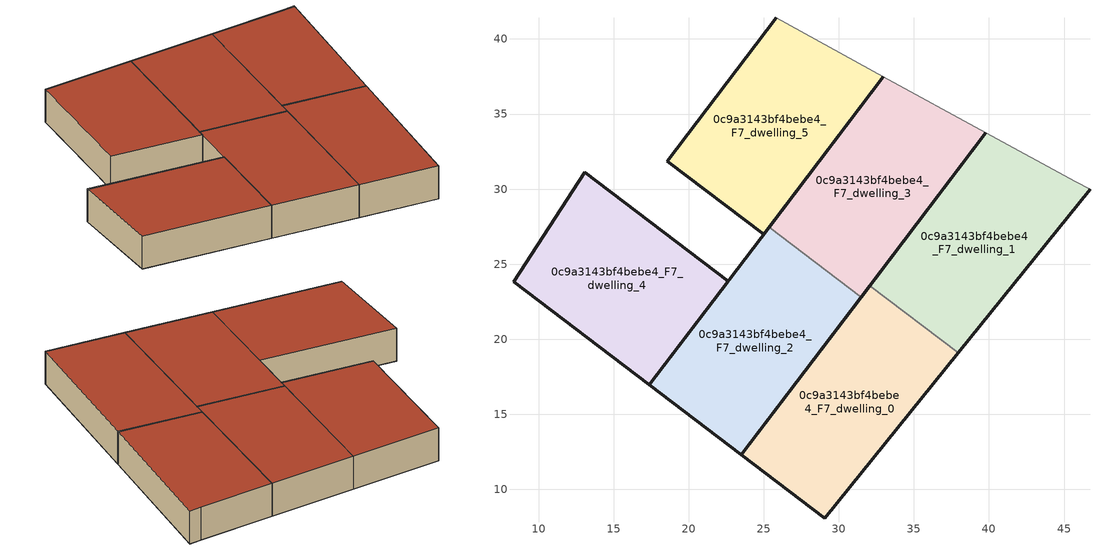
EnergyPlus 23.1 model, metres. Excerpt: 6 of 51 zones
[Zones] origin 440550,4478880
0c9a3143bf4bebe4_F7_dwelling_0
 floor to 0c9a3143bf4bebe4_F6_dwelling_0 (EU_floor_Construction): 29.07,8.09 37.95,19.09 32.06,23.56 23.52,12.3 z21
 wall outside (EU_wall_Construction): 37.95,19.09 29.07,8.09 23.52,12.3 32.06,23.56 z21:24
 wall to 0c9a3143bf4bebe4_F7_dwelling_1 (EU_wall_Construction): 32.06,23.56 37.95,19.09 z21:24
 roof outside (EU_roof_Construction): 37.95,19.09 29.07,8.09 23.52,12.3 32.06,23.56 z24
0c9a3143bf4bebe4_F7_dwelling_1
 floor to 0c9a3143bf4bebe4_F6_dwelling_1 (EU_floor_Construction): 37.95,19.09 46.73,29.98 45.78,30.48 39.8,33.75 32.06,23.56 z21
 wall outside (EU_wall_Construction): 46.73,29.98 37.95,19.09 / 32.06,23.56 39.8,33.75 z21:24
 wall adiabatic (EU_wall_Construction): 39.8,33.75 45.78,30.48 46.73,29.98 z21:24
 roof outside (EU_roof_Construction): 45.78,30.48 46.73,29.98 37.95,19.09 32.06,23.56 39.8,33.75 z24
0c9a3143bf4bebe4_F7_dwelling_2
 floor to 0c9a3143bf4bebe4_F6_dwelling_2 (EU_floor_Construction): 23.52,12.3 31.48,22.8 25.35,27.46 17.38,16.96 z21
 wall outside (EU_wall_Construction): 31.48,22.8 23.52,12.3 17.38,16.96 25.35,27.46 z21:24
 wall to 0c9a3143bf4bebe4_F7_dwelling_3 (EU_wall_Construction): 25.35,27.46 31.48,22.8 z21:24
 roof outside (EU_roof_Construction): 31.48,22.8 23.52,12.3 17.38,16.96 25.35,27.46 z24
0c9a3143bf4bebe4_F7_dwelling_3
 floor to 0c9a3143bf4bebe4_F6_dwelling_3 (EU_floor_Construction): 31.48,22.8 39.8,33.75 32.97,37.5 25.35,27.46 z21
 wall outside (EU_wall_Construction): 25.35,27.46 32.97,37.5 / 39.8,33.75 31.48,22.8 z21:24
 wall adiabatic (EU_wall_Construction): 32.97,37.5 39.8,33.75 z21:24
 roof outside (EU_roof_Construction): 39.8,33.75 31.48,22.8 25.35,27.46 32.97,37.5 z24
0c9a3143bf4bebe4_F7_dwelling_4
 floor to 0c9a3143bf4bebe4_F6_dwelling_4 (EU_floor_Construction): 17.38,16.96 22.64,23.88 13.08,31.13 8.34,23.83 z21
 wall outside (EU_wall_Construction): 8.34,23.83 13.08,31.13 22.64,23.88 17.38,16.96 8.34,23.83 z21:24
 roof outside (EU_roof_Construction): 22.64,23.88 17.38,16.96 8.34,23.83 13.08,31.13 z24
0c9a3143bf4bebe4_F7_dwelling_5
 floor to 0c9a3143bf4bebe4_F6_dwelling_5 (EU_floor_Construction): 25,26.99 32.97,37.5 25.83,41.41 18.58,31.86 z21
 wall outside (EU_wall_Construction): 32.97,37.5 25,26.99 18.58,31.86 25.83,41.41 z21:24
 wall adiabatic (EU_wall_Construction): 25.83,41.41 32.97,37.5 z21:24
 roof outside (EU_roof_Construction): 32.97,37.5 25,26.99 18.58,31.86 25.83,41.41 z24
[Building]
EU S2 Campaign: North Axis=0; Terrain=City; Solar Distribution=FullExterior
[Site:Location]
Madrid: Latitude=40.5; Longitude=-3.5; Time Zone=1; Elevation=609
[SizingPeriod:WeatherFileDays]
AnnualSizingPeriod: Begin Month=1; Begin Day of Month=1; End Month=12; End Day of Month=31; Day of Week for Start Day=Monday; Use Weather File Daylight Saving Period=No; Use Weather File Rain and Snow Indicators=No
[MATERIAL]
EU_InternalMass_Material: Roughness=MediumRough; Thickness=0.1; Conductivity=1; Density=1800; Specific Heat=900; Thermal Absorptance=0.9; Solar Absorptance=0.7; Visible Absorptance=0.7
[MATERIAL:NOMASS] Roughness=MediumRough; Thermal Absorptance=0.9; Solar Absorptance=0.7; Visible Absorptance=0.7
Name | Thermal Resistance
EU_wall_NoMass | 0.609216
EU_roof_NoMass | 0.513268
EU_floor_NoMass | 0.568163
[CONSTRUCTION]
EU_wall_Construction: EU_wall_NoMass
EU_roof_Construction: EU_roof_NoMass
EU_floor_Construction: EU_floor_NoMass
EU_InternalMass_Construction: EU_InternalMass_Material
[ZONE] Type=1; Multiplier=1; Ceiling Height=autocalculate; Floor Area=autocalculate; Part of Total Floor Area=Yes
Name | Volume
0c9a3143bf4bebe4_F7_dwelling_0 | 304.47
0c9a3143bf4bebe4_F7_dwelling_1; 0c9a3143bf4bebe4_F7_dwelling_3 | 304.455
0c9a3143bf4bebe4_F7_dwelling_2 | 304.443
0c9a3143bf4bebe4_F7_dwelling_4 | 304.466
0c9a3143bf4bebe4_F7_dwelling_5 | 304.456
[INTERNALMASS] Construction=EU_InternalMass_Construction
Name | Zone or ZoneList | Surface Area
0c9a3143bf4bebe4_F7_dwelling_0_EU_InternalMass | 0c9a3143bf4bebe4_F7_dwelling_0 | 118.401
0c9a3143bf4bebe4_F7_dwelling_1_EU_InternalMass | 0c9a3143bf4bebe4_F7_dwelling_1 | 118.402
0c9a3143bf4bebe4_F7_dwelling_2_EU_InternalMass | 0c9a3143bf4bebe4_F7_dwelling_2 | 118.404
0c9a3143bf4bebe4_F7_dwelling_3_EU_InternalMass | 0c9a3143bf4bebe4_F7_dwelling_3 | 118.402
0c9a3143bf4bebe4_F7_dwelling_4_EU_InternalMass | 0c9a3143bf4bebe4_F7_dwelling_4 | 118.405
0c9a3143bf4bebe4_F7_dwelling_5_EU_InternalMass | 0c9a3143bf4bebe4_F7_dwelling_5 | 118.404
[OTHEREQUIPMENT] Fuel Type=Electricity; Design Level Calculation Method=Watts/Area; Power per Zone Floor Area=1; Fraction Latent=0; Fraction Radiant=0; Fraction Lost=0; Carbon Dioxide Generation Rate=0; EndUse Subcategory=EU_Step8_InternalGains
Name | Zone or ZoneList or Space or SpaceList | Schedule
EU_Step8_InternalGain_0c9a3143bf4bebe4_F7_dwelling_0_f000 | 0c9a3143bf4bebe4_F7_dwelling_0 | EU_Step8_GainSchedule_0c9a3143bf4bebe4_F7_dwelling_0_f000
EU_Step8_InternalGain_0c9a3143bf4bebe4_F7_dwelling_1_f000 | 0c9a3143bf4bebe4_F7_dwelling_1 | EU_Step8_GainSchedule_0c9a3143bf4bebe4_F7_dwelling_1_f000
EU_Step8_InternalGain_0c9a3143bf4bebe4_F7_dwelling_2_f000 | 0c9a3143bf4bebe4_F7_dwelling_2 | EU_Step8_GainSchedule_0c9a3143bf4bebe4_F7_dwelling_2_f000
EU_Step8_InternalGain_0c9a3143bf4bebe4_F7_dwelling_3_f000 | 0c9a3143bf4bebe4_F7_dwelling_3 | EU_Step8_GainSchedule_0c9a3143bf4bebe4_F7_dwelling_3_f000
EU_Step8_InternalGain_0c9a3143bf4bebe4_F7_dwelling_4_f000 | 0c9a3143bf4bebe4_F7_dwelling_4 | EU_Step8_GainSchedule_0c9a3143bf4bebe4_F7_dwelling_4_f000
EU_Step8_InternalGain_0c9a3143bf4bebe4_F7_dwelling_5_f000 | 0c9a3143bf4bebe4_F7_dwelling_5 | EU_Step8_GainSchedule_0c9a3143bf4bebe4_F7_dwelling_5_f000
[ZONEVENTILATION:DESIGNFLOWRATE] Schedule=EU_AlwaysOn; Design Flow Rate Calculation Method=AirChanges/Hour; Air Changes per Hour=0.752966; Ventilation Type=Natural; Fan Pressure Rise=0; Fan Total Efficiency=1; Constant Term Coefficient=1; Temperature Term Coefficient=0; Velocity Term Coefficient=0; Velocity Squared Term Coefficient=0; Minimum Indoor Temperature=-100; Maximum Indoor Temperature=100; Delta Temperature=-100; Minimum Outdoor Temperature=-100; Maximum Outdoor Temperature=100; Maximum Wind Speed=40
Name | Zone or ZoneList or Space or SpaceList
EU_ConstantAir_0c9a3143bf4bebe4_F7_dwelling_0 | 0c9a3143bf4bebe4_F7_dwelling_0
EU_ConstantAir_0c9a3143bf4bebe4_F7_dwelling_1 | 0c9a3143bf4bebe4_F7_dwelling_1
EU_ConstantAir_0c9a3143bf4bebe4_F7_dwelling_2 | 0c9a3143bf4bebe4_F7_dwelling_2
EU_ConstantAir_0c9a3143bf4bebe4_F7_dwelling_3 | 0c9a3143bf4bebe4_F7_dwelling_3
EU_ConstantAir_0c9a3143bf4bebe4_F7_dwelling_4 | 0c9a3143bf4bebe4_F7_dwelling_4
EU_ConstantAir_0c9a3143bf4bebe4_F7_dwelling_5 | 0c9a3143bf4bebe4_F7_dwelling_5
[HVACTEMPLATE:THERMOSTAT] Constant Heating Setpoint=20; Constant Cooling Setpoint=50
EU_HeatOnly_0c9a3143bf4bebe4_F0_dwelling_0; EU_HeatOnly_0c9a3143bf4bebe4_F0_dwelling_1; EU_HeatOnly_0c9a3143bf4bebe4_F0_dwelling_2; EU_HeatOnly_0c9a3143bf4bebe4_F0_dwelling_3; EU_HeatOnly_0c9a3143bf4bebe4_F0_dwelling_4; EU_HeatOnly_0c9a3143bf4bebe4_F0_dwelling_5; EU_HeatOnly_0c9a3143bf4bebe4_F0_dwelling_6; EU_HeatOnly_0c9a3143bf4bebe4_F1_dwelling_0; EU_HeatOnly_0c9a3143bf4bebe4_F1_dwelling_1; EU_HeatOnly_0c9a3143bf4bebe4_F1_dwelling_2; EU_HeatOnly_0c9a3143bf4bebe4_F1_dwelling_3; EU_HeatOnly_0c9a3143bf4bebe4_F1_dwelling_4; EU_HeatOnly_0c9a3143bf4bebe4_F1_dwelling_5; EU_HeatOnly_0c9a3143bf4bebe4_F1_dwelling_6; EU_HeatOnly_0c9a3143bf4bebe4_F2_dwelling_0; EU_HeatOnly_0c9a3143bf4bebe4_F2_dwelling_1; EU_HeatOnly_0c9a3143bf4bebe4_F2_dwelling_2; EU_HeatOnly_0c9a3143bf4bebe4_F2_dwelling_3; EU_HeatOnly_0c9a3143bf4bebe4_F2_dwelling_4; EU_HeatOnly_0c9a3143bf4bebe4_F2_dwelling_5; EU_HeatOnly_0c9a3143bf4bebe4_F2_dwelling_6; EU_HeatOnly_0c9a3143bf4bebe4_F3_dwelling_0; EU_HeatOnly_0c9a3143bf4bebe4_F3_dwelling_1; EU_HeatOnly_0c9a3143bf4bebe4_F3_dwelling_2; EU_HeatOnly_0c9a3143bf4bebe4_F3_dwelling_3; EU_HeatOnly_0c9a3143bf4bebe4_F3_dwelling_4; EU_HeatOnly_0c9a3143bf4bebe4_F3_dwelling_5; EU_HeatOnly_0c9a3143bf4bebe4_F4_dwelling_0; EU_HeatOnly_0c9a3143bf4bebe4_F4_dwelling_1; EU_HeatOnly_0c9a3143bf4bebe4_F4_dwelling_2; EU_HeatOnly_0c9a3143bf4bebe4_F4_dwelling_3; EU_HeatOnly_0c9a3143bf4bebe4_F4_dwelling_4; EU_HeatOnly_0c9a3143bf4bebe4_F4_dwelling_5; EU_HeatOnly_0c9a3143bf4bebe4_F5_dwelling_0; EU_HeatOnly_0c9a3143bf4bebe4_F5_dwelling_1; EU_HeatOnly_0c9a3143bf4bebe4_F5_dwelling_2; EU_HeatOnly_0c9a3143bf4bebe4_F5_dwelling_3; EU_HeatOnly_0c9a3143bf4bebe4_F5_dwelling_4; EU_HeatOnly_0c9a3143bf4bebe4_F5_dwelling_5; EU_HeatOnly_0c9a3143bf4bebe4_F6_dwelling_0; EU_HeatOnly_0c9a3143bf4bebe4_F6_dwelling_1; EU_HeatOnly_0c9a3143bf4bebe4_F6_dwelling_2; EU_HeatOnly_0c9a3143bf4bebe4_F6_dwelling_3; EU_HeatOnly_0c9a3143bf4bebe4_F6_dwelling_4; EU_HeatOnly_0c9a3143bf4bebe4_F6_dwelling_5; EU_HeatOnly_0c9a3143bf4bebe4_F7_dwelling_0; EU_HeatOnly_0c9a3143bf4bebe4_F7_dwelling_1; EU_HeatOnly_0c9a3143bf4bebe4_F7_dwelling_2; EU_HeatOnly_0c9a3143bf4bebe4_F7_dwelling_3; EU_HeatOnly_0c9a3143bf4bebe4_F7_dwelling_4; EU_HeatOnly_0c9a3143bf4bebe4_F7_dwelling_5
[HVACTEMPLATE:ZONE:IDEALLOADSAIRSYSTEM] System Availability Schedule=EU_AlwaysOn; Maximum Heating Supply Air Temperature=50; Minimum Cooling Supply Air Temperature=13; Maximum Heating Supply Air Humidity Ratio=0.0156; Minimum Cooling Supply Air Humidity Ratio=0.0077; Heating Limit=NoLimit; Cooling Limit=NoLimit; Heating Availability Schedule=EU_AlwaysOn; Cooling Availability Schedule=EU_CoolingOff; Dehumidification Control Type=ConstantSensibleHeatRatio; Cooling Sensible Heat Ratio=0.7; Dehumidification Setpoint=60; Humidification Control Type=None; Humidification Setpoint=30; Outdoor Air Method=None; Outdoor Air Flow Rate per Person=0.00944; Outdoor Air Flow Rate per Zone Floor Area=0; Outdoor Air Flow Rate per Zone=0; Demand Controlled Ventilation Type=None; Outdoor Air Economizer Type=NoEconomizer; Heat Recovery Type=None; Sensible Heat Recovery Effectiveness=0.7; Latent Heat Recovery Effectiveness=0.65
Name | Template Thermostat
0c9a3143bf4bebe4_F7_dwelling_0 | EU_HeatOnly_0c9a3143bf4bebe4_F7_dwelling_0
0c9a3143bf4bebe4_F7_dwelling_1 | EU_HeatOnly_0c9a3143bf4bebe4_F7_dwelling_1
0c9a3143bf4bebe4_F7_dwelling_2 | EU_HeatOnly_0c9a3143bf4bebe4_F7_dwelling_2
0c9a3143bf4bebe4_F7_dwelling_3 | EU_HeatOnly_0c9a3143bf4bebe4_F7_dwelling_3
0c9a3143bf4bebe4_F7_dwelling_4 | EU_HeatOnly_0c9a3143bf4bebe4_F7_dwelling_4
0c9a3143bf4bebe4_F7_dwelling_5 | EU_HeatOnly_0c9a3143bf4bebe4_F7_dwelling_5
[SIZING:ZONE] Zone Cooling Design Supply Air Temperature Input Method=SupplyAirTemperature; Zone Cooling Design Supply Air Temperature=13; Zone Heating Design Supply Air Temperature Input Method=SupplyAirTemperature; Zone Heating Design Supply Air Temperature=50; Zone Cooling Design Supply Air Humidity Ratio=0.008; Zone Heating Design Supply Air Humidity Ratio=0.008; Cooling Design Air Flow Method=DesignDay; Cooling Design Air Flow Rate=0; Cooling Minimum Air Flow per Zone Floor Area=0.000762; Cooling Minimum Air Flow=0; Cooling Minimum Air Flow Fraction=0.2; Heating Design Air Flow Method=DesignDay; Heating Design Air Flow Rate=0; Heating Maximum Air Flow per Zone Floor Area=0.002032; Heating Maximum Air Flow=0.141576; Heating Maximum Air Flow Fraction=0.3; Account for Dedicated Outdoor Air System=No; Dedicated Outdoor Air System Control Strategy=NeutralSupplyAir; Dedicated Outdoor Air Low Setpoint Temperature for Design=autosize; Dedicated Outdoor Air High Setpoint Temperature for Design=autosize; Zone Load Sizing Method=Sensible Load Only No Latent Load; Zone Latent Cooling Design Supply Air Humidity Ratio Input Method=HumidityRatioDifference; Zone Cooling Design Supply Air Humidity Ratio Difference=0.005; Zone Latent Heating Design Supply Air Humidity Ratio Input Method=HumidityRatioDifference; Zone Humidification Design Supply Air Humidity Ratio Difference=0.005
0c9a3143bf4bebe4_F7_dwelling_0; 0c9a3143bf4bebe4_F7_dwelling_1; 0c9a3143bf4bebe4_F7_dwelling_2; 0c9a3143bf4bebe4_F7_dwelling_3; 0c9a3143bf4bebe4_F7_dwelling_4; 0c9a3143bf4bebe4_F7_dwelling_5
[SCHEDULE:CONSTANT]
Name | Hourly Value
EU_AlwaysOn | 1
EU_CoolingOff | 0
[SCHEDULE:FILE] Column Number=1; Rows to Skip at Top=0; Number of Hours of Data=8760; Column Separator=Comma; Interpolate to Timestep=No; Minutes per Item=60; Adjust Schedule for Daylight Savings=Yes
Name | File
EU_Step8_GainSchedule_0c9a3143bf4bebe4_F7_dwelling_0_f000 | ../../schedules/0c9a3143bf4bebe4/0c9a3143bf4bebe4_F7_dwelling_0_f000_gain.csv
EU_Step8_GainSchedule_0c9a3143bf4bebe4_F7_dwelling_1_f000 | ../../schedules/0c9a3143bf4bebe4/0c9a3143bf4bebe4_F7_dwelling_1_f000_gain.csv
EU_Step8_GainSchedule_0c9a3143bf4bebe4_F7_dwelling_2_f000 | ../../schedules/0c9a3143bf4bebe4/0c9a3143bf4bebe4_F7_dwelling_2_f000_gain.csv
EU_Step8_GainSchedule_0c9a3143bf4bebe4_F7_dwelling_3_f000 | ../../schedules/0c9a3143bf4bebe4/0c9a3143bf4bebe4_F7_dwelling_3_f000_gain.csv
EU_Step8_GainSchedule_0c9a3143bf4bebe4_F7_dwelling_4_f000 | ../../schedules/0c9a3143bf4bebe4/0c9a3143bf4bebe4_F7_dwelling_4_f000_gain.csv
EU_Step8_GainSchedule_0c9a3143bf4bebe4_F7_dwelling_5_f000 | ../../schedules/0c9a3143bf4bebe4/0c9a3143bf4bebe4_F7_dwelling_5_f000_gain.csv
